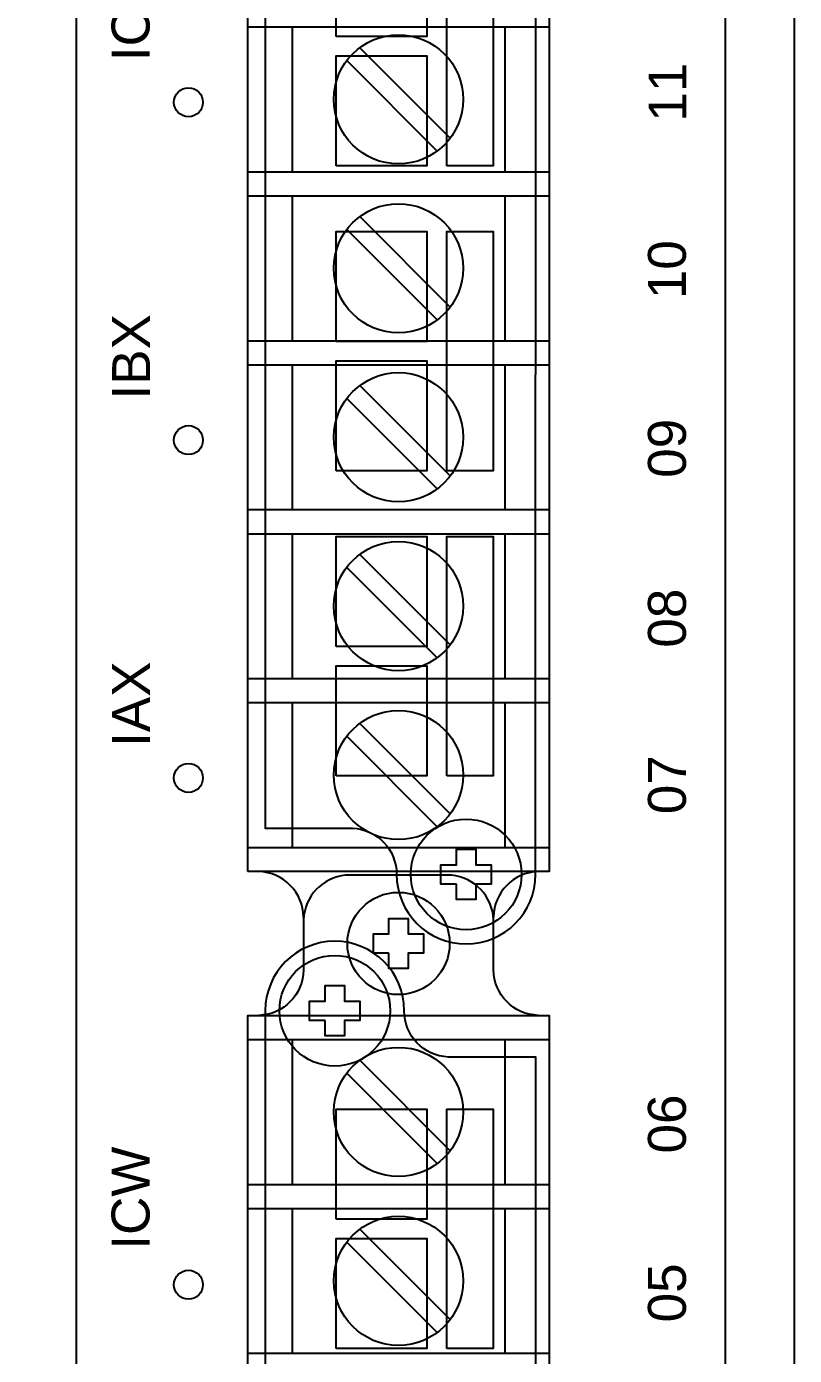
# Model space of a CAD drawing. Extents: x 1 to 47.7, y 0.3 to 34.2.
# Drawn here: x 37.867 to 39.855, y 5.817 to 9.259 of the extents above; entities that cross this region are included whole.
import ezdxf

# ---------------------------------------------------------------- set-up
doc = ezdxf.new("R2010")
doc.units = 0
doc.header["$MEASUREMENT"] = 0
for name, color, linetype in [('1_1__1__SCREW_TERMINAL', 7, 'CONTINUOUS'), ('1_2__2__CONNECTORIZED', 7, 'CONTINUOUS'), ('6_0______DWG_', 7, 'CONTINUOUS')]:
    doc.layers.add(name, color=color, linetype=linetype)
doc.styles.add('ARIAL', font='arial.ttf')

msp = doc.modelspace()

# ---------------------------------------------------------------- linework, layer by layer
at = {"layer": '1_1__1__SCREW_TERMINAL'}
for points in [[(38.4397, 7.0703), (38.4397, 9.7579), (39.2197, 9.7579), (39.2197, 7.0703)], [(38.8049, 6.8592), (38.7646, 6.8592), (38.7646, 6.9091), (38.8049, 6.9091), (38.8049, 6.9492), (38.8549, 6.9492), (38.8549, 6.9091), (38.8948, 6.9091), (38.8948, 6.8592), (38.8549, 6.8592), (38.8549, 6.819), (38.8049, 6.819)], [(38.4397, 4.0102), (38.4397, 6.6978), (39.2197, 6.6978), (39.2197, 4.0102)]]:
    msp.add_lwpolyline(points, close=True, dxfattribs=at)
for points in [[(38.4397, 9.258), (39.2197, 9.258)], [(38.5548, 8.883), (38.5548, 9.258)], [(39.1047, 9.258), (39.1047, 8.883)], [(38.7292, 9.2042), (38.9634, 8.97)], [(38.6958, 9.1708), (38.9299, 8.9366)], [(38.4397, 8.883), (39.2197, 8.883)], [(38.4397, 8.8204), (39.2197, 8.8204)], [(38.5548, 8.4454), (38.5548, 8.8204)], [(39.1047, 8.8204), (39.1047, 8.4454)], [(38.7292, 8.7667), (38.9634, 8.5325)], [(38.6958, 8.7332), (38.9299, 8.4991)], [(38.4397, 8.4454), (39.2197, 8.4454)], [(38.4397, 8.3829), (39.2197, 8.3829)], [(38.5548, 8.0079), (38.5548, 8.3829)], [(39.1047, 8.3829), (39.1047, 8.0079)], [(38.7292, 8.3291), (38.9634, 8.095)], [(38.6958, 8.2957), (38.9299, 8.0615)], [(38.4397, 8.0079), (39.2197, 8.0079)], [(38.4397, 7.9454), (39.2197, 7.9454)], [(38.5548, 7.5704), (38.5548, 7.9454)], [(39.1047, 7.9454), (39.1047, 7.5704)], [(38.7292, 7.8918), (38.9634, 7.6576)], [(38.6958, 7.8583), (38.9299, 7.6242)], [(38.4397, 7.5704), (39.2197, 7.5704)], [(38.4397, 7.5079), (39.2197, 7.5079)], [(38.5548, 7.1329), (38.5548, 7.5079)], [(39.1047, 7.5079), (39.1047, 7.1329)], [(38.7292, 7.4542), (38.9634, 7.2201)], [(38.6958, 7.4208), (38.9299, 7.1866)], [(38.4397, 7.1329), (39.2197, 7.1329)], [(38.4397, 6.6352), (39.2197, 6.6352)], [(38.5548, 6.2602), (38.5548, 6.6352)], [(39.1047, 6.6352), (39.1047, 6.2602)], [(38.7292, 6.5816), (38.9634, 6.3474)], [(38.6958, 6.5482), (38.9299, 6.314)], [(38.4397, 6.2602), (39.2197, 6.2602)], [(38.4397, 6.1979), (39.2197, 6.1979)], [(38.5548, 5.8229), (38.5548, 6.1979)], [(39.1047, 6.1979), (39.1047, 5.8229)], [(38.7292, 6.1441), (38.9634, 5.9099)], [(38.6958, 6.1107), (38.9299, 5.8765)], [(38.4397, 5.8229), (39.2197, 5.8229)]]:
    msp.add_lwpolyline(points, dxfattribs=at)
for points in [[(38.5837, 6.9523, 0.403969), (38.4678, 7.0703)], [(39.1916, 6.698, -0.403969), (39.0757, 6.8159), (39.0757, 6.9461, 0.374201), (38.9669, 7.0607), (38.6925, 7.0607, 0.374201), (38.5838, 6.9461), (38.5837, 6.8159, -0.403969), (38.4678, 6.698)], [(39.1916, 7.0703, 0.403969), (39.0757, 6.9523)]]:
    msp.add_lwpolyline(points, format="xyb", dxfattribs=at)
for centre, radius in [((38.8296, 9.0704), 0.1673), ((38.8296, 8.6329), 0.1673), ((38.8296, 8.1953), 0.1673), ((38.8296, 7.758), 0.1673), ((38.8296, 7.3204), 0.1673), ((38.8297, 6.8841), 0.1324), ((38.8296, 6.4478), 0.1673), ((38.8296, 6.0103), 0.1673)]:
    msp.add_circle(centre, radius, dxfattribs=at)
at = {"layer": '1_2__2__CONNECTORIZED'}
for points in [[(38.8247, 7.063, 1), (39.1847, 7.063), (39.1849, 9.653), (38.9586, 9.653, -0.405199), (38.8447, 9.7729, 0.999995), (38.4846, 9.7729), (38.4848, 7.183), (38.7109, 7.183, -0.399232)], [(38.8247, 4, 1), (39.1847, 4), (39.1849, 6.59), (38.9586, 6.59, -0.405199), (38.8447, 6.7099, 0.999995), (38.4846, 6.7099), (38.4848, 4.12), (38.7109, 4.12, -0.399232)]]:
    msp.add_lwpolyline(points, format="xyb", close=True, dxfattribs=at)
for points in [[(38.6682, 9.2329), (38.6682, 9.5179), (38.9032, 9.5179), (38.9032, 9.2329)], [(38.9548, 8.8979), (38.9548, 9.5179), (39.0749, 9.5179), (39.0749, 8.8979)], [(38.6682, 8.8979), (38.6682, 9.1829), (38.9032, 9.1829), (38.9032, 8.8979)], [(38.6682, 8.4429), (38.6682, 8.7279), (38.9032, 8.7279), (38.9032, 8.4429)], [(38.9548, 8.1079), (38.9548, 8.7279), (39.0749, 8.7279), (39.0749, 8.1079)], [(38.6682, 8.1079), (38.6682, 8.3929), (38.9032, 8.3929), (38.9032, 8.1079)], [(38.6682, 7.6529), (38.6682, 7.9379), (38.9032, 7.9379), (38.9032, 7.6529)], [(38.9548, 7.3179), (38.9548, 7.9379), (39.0749, 7.9379), (39.0749, 7.3179)], [(38.6682, 7.3179), (38.6682, 7.6029), (38.9032, 7.6029), (38.9032, 7.3179)], [(38.9796, 7.038), (38.9396, 7.038), (38.9396, 7.088), (38.9796, 7.088), (38.9796, 7.1281), (39.0299, 7.1281), (39.0299, 7.088), (39.0698, 7.088), (39.0698, 7.038), (39.0299, 7.038), (39.0299, 6.9979), (38.9796, 6.9979), (38.9796, 7.038)], [(38.6395, 6.6849), (38.5996, 6.6849), (38.5996, 6.7349), (38.6395, 6.7349), (38.6395, 6.775), (38.6898, 6.775), (38.6898, 6.7349), (38.7298, 6.7349), (38.7298, 6.6849), (38.6898, 6.6849), (38.6898, 6.6448), (38.6395, 6.6448), (38.6395, 6.6849)], [(38.6682, 6.1699), (38.6682, 6.4549), (38.9032, 6.4549), (38.9032, 6.1699)], [(38.9548, 5.8349), (38.9548, 6.4549), (39.0749, 6.4549), (39.0749, 5.8349)], [(38.6682, 5.8349), (38.6682, 6.1199), (38.9032, 6.1199), (38.9032, 5.8349)]]:
    msp.add_lwpolyline(points, close=True, dxfattribs=at)
for centre in [(39.0047, 7.063), (38.6647, 6.7099)]:
    msp.add_circle(centre, 0.1433, dxfattribs=at)
at = {"layer": '6_0______DWG_'}
msp.add_lwpolyline([(39.7653, 20.575), (33.6353, 20.575, 0.414214), (33.5453, 20.485), (33.5453, 3.415, 0.414214), (33.6353, 3.325), (39.7653, 3.325, 0.381966), (39.8547, 3.405), (39.8547, 20.495, 0.381966)], format="xyb", close=True, dxfattribs=at)
msp.add_lwpolyline([(39.2225, 16.3305), (39.6256, 16.3305, -0.414214), (39.6756, 16.2805), (39.6756, 3.6192, -0.414214), (39.6256, 3.5692), (38.0456, 3.5692, -0.414214), (37.9956, 3.6192), (37.9956, 16.2805, -0.414214), (38.0456, 16.3305), (39.0175, 16.3305)], format="xyb", dxfattribs=at)
for centre in [(38.2858, 9.0628), (38.2858, 8.1878), (38.2858, 7.3128), (38.2858, 6.0003)]:
    msp.add_circle(centre, 0.0375, dxfattribs=at)

# ---------------------------------------------------------------- texts
at = {"layer": '6_0______DWG_', "style": 'ARIAL'}
for s, p in [('ICX', (38.1851, 9.1693)), ('11', (39.5753, 9.0127)), ('10', (39.5738, 8.5529)), ('IBX', (38.1866, 8.2929)), ('09', (39.5738, 8.0902)), ('08', (39.5738, 7.6503)), ('IAX', (38.1866, 7.3931)), ('07', (39.5738, 7.2189)), ('06', (39.5738, 6.3402)), ('ICW', (38.1851, 6.091)), ('05', (39.5738, 5.9027))]:
    msp.add_text(s, height=0.09833, rotation=90, dxfattribs=at).set_placement(p)

doc.saveas('drawing.dxf')
